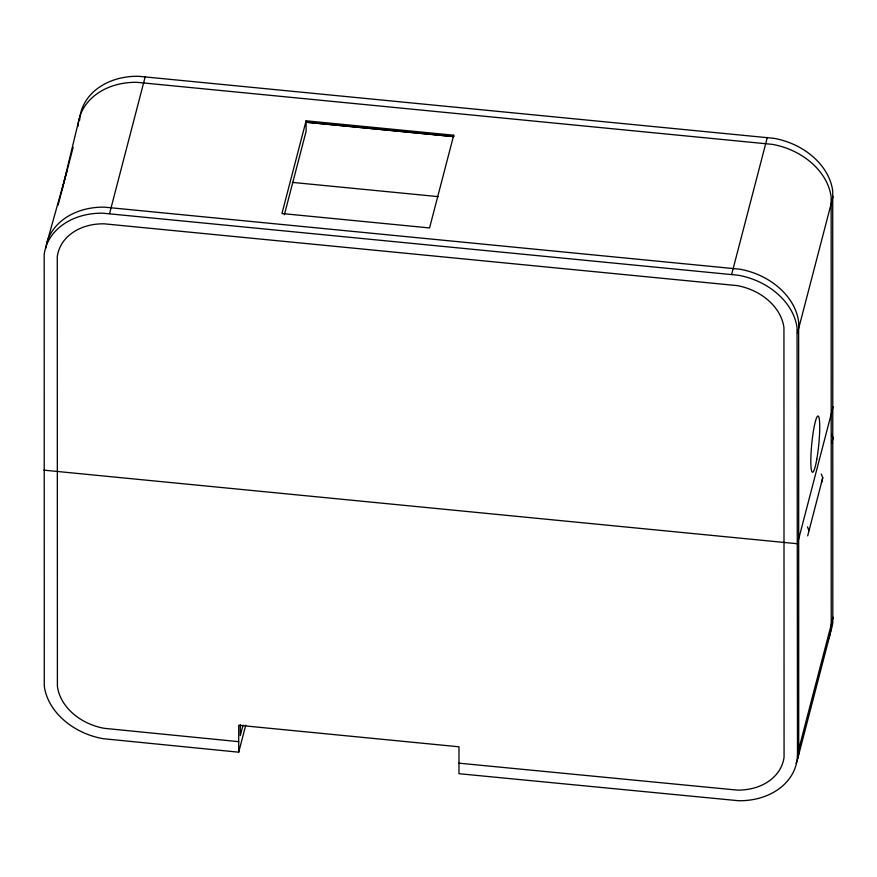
<?xml version="1.0" encoding="UTF-8"?>
<svg xmlns="http://www.w3.org/2000/svg" width="877" height="877" viewBox="0 0 877 877"><rect width="100%" height="100%" fill="white"/><g stroke="black" fill="none" stroke-linecap="round" stroke-linejoin="round"><path stroke-width="1.32" d="M78.108 126.222L78.283 123.558A65.983 51.491 14.6 0 1 85.902 104.637A67.244 52.477 14.6 0 1 112.399 86.023A65.983 51.491 14.6 0 1 136.965 82.317L772.451 144.376A65.972 51.491 14.6 0 1 797.018 152.883A67.244 52.477 14.6 0 1 823.525 176.672A65.983 51.491 14.6 0 1 831.155 197.084L831.232 628.612A65.983 51.491 14.6 0 1 827.581 640.923M79.686 120.182L79.851 117.518A65.983 51.491 14.6 0 1 87.47 98.597A67.244 52.477 14.6 0 1 113.966 79.982A65.983 51.491 14.6 0 1 138.533 76.277L774.029 138.336A65.972 51.491 14.6 0 1 798.596 146.843A67.244 52.477 14.6 0 1 825.093 170.631A65.983 51.491 14.6 0 1 832.722 191.043L832.81 622.571A65.983 51.491 14.6 0 1 829.149 634.882M797.489 754.154L797.149 759.482A65.983 51.491 14.6 0 1 789.53 778.403A67.244 52.477 14.6 0 1 763.034 797.018A65.972 51.491 14.6 0 1 738.467 800.723L458.978 773.7L458.978 746.798L238.708 725.279L238.708 752.192L102.971 738.664A65.983 51.491 14.6 0 1 78.404 730.157A67.244 52.477 14.6 0 1 51.907 706.369A65.983 51.491 14.6 0 1 44.278 685.957L44.19 254.429A65.983 51.491 14.6 0 1 51.809 235.518A67.244 52.477 14.6 0 1 78.305 216.893A65.983 51.491 14.6 0 1 102.872 213.188L738.368 275.257A65.972 51.491 14.6 0 1 762.924 283.753A67.244 52.477 14.6 0 1 789.432 307.553A65.983 51.491 14.6 0 1 797.061 327.965L797.489 754.154L833.15 617.244M62.004 189.98L79.281 118.45M807.673 535.88L822.758 477.768L821.234 474.029M821.442 483.019L822.758 477.768M831.802 443.258L833.117 438.007L831.593 434.258M58.09 205.097L73.153 147.281M109.57 213.571L145.231 76.661M306.095 120.807L281.945 213.528L429.555 227.943L453.716 135.222L306.095 120.807L306.095 131.353L284.367 214.777M243.006 725.147L240.276 735.628L240.276 724.709M238.708 752.192L245.746 725.191M453.716 136.604L306.095 122.21L453.705 136.626L453.716 135.222M731.67 274.326L767.331 137.415M797.401 333.348L833.062 196.437M833.106 406.84L797.445 543.751L43.894 470.16M797.719 758.55L830.234 633.72M46.766 243.28L66.86 171.377M292.414 182.394L438.259 196.634M238.708 741.668L104.297 728.327A53.201 41.515 14.6 0 1 57.4 686.176L57.268 256.775A53.201 41.515 14.6 0 1 104.21 223.821L737.042 285.595A53.201 41.515 14.6 0 1 783.939 327.746L784.071 757.147A53.19 41.515 14.6 0 1 737.129 790.089L458.978 763.176M807.476 526.88L808.989 530.629M45.757 248.388A65.983 51.491 14.6 0 1 53.387 229.478A67.244 52.477 14.6 0 1 79.884 210.853A65.983 51.491 14.6 0 1 104.44 207.147L739.936 269.217A65.972 51.491 14.6 0 1 764.503 277.713A67.244 52.477 14.6 0 1 790.999 301.513A65.983 51.491 14.6 0 1 798.64 321.925L798.717 753.442A65.983 51.491 14.6 0 1 796.097 763.428M816.805 459.197A28.239 3.519 -84.4 0 0 818.12 416.049A28.239 3.519 -84.4 0 0 810.885 457.147A28.239 3.519 -84.4 0 0 816.805 459.197"/></g></svg>
